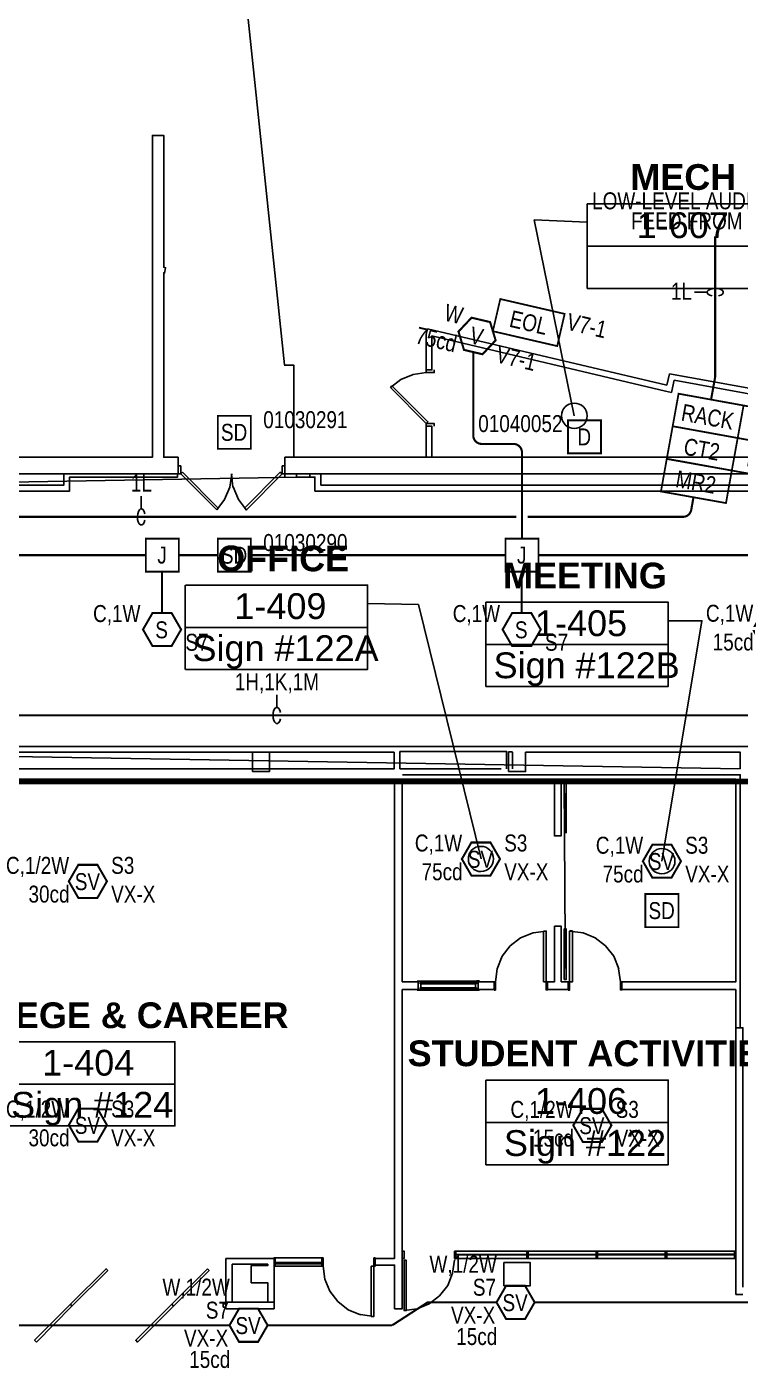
# Model space of a CAD drawing. Header units: inches. Extents: x 8199 to 15931, y 7617 to 15423.
# Drawn here: x 13056 to 13561, y 10414 to 11363 of the extents above; entities that cross this region are included whole.
import ezdxf
from ezdxf.enums import TextEntityAlignment as Align

# ---------------------------------------------------------------- set-up
doc = ezdxf.new("R2010")
doc.units = ezdxf.units.IN
doc.header["$LTSCALE"] = 0.25
doc.header["$MEASUREMENT"] = 0
for name, color, linetype in [('BACKGROUND', 8, 'Continuous'), ('CL-TEXT', 3, 'Continuous'), ('CONDUIT', 6, 'Continuous'), ('EOL', 1, 'Continuous'), ('HEAT DETECTOR', 1, 'Continuous'), ('JUNCTION BOX', 1, 'Continuous'), ('MONITOR MODULE', 1, 'Continuous'), ('RELAY MODULES', 1, 'Continuous'), ('SIGNAL MODULE', 1, 'Continuous'), ('SMOKE DETECTOR', 1, 'Continuous'), ('SPEAKER', 1, 'Continuous'), ('SPEAKER STROBE', 1, 'Continuous'), ('STROBE', 1, 'Continuous'), ('WIRE TAG', 3, 'Continuous')]:
    doc.layers.add(name, color=color, linetype=linetype)
doc.styles.add('Arial', font='arial.ttf', dxfattribs={"width": 0.8})
doc.styles.add('PDF Arial', font='arial.ttf')
doc.styles.add('PDF Arial Bold', font='arialbd.ttf')

# ---------------------------------------------------------------- blocks, each defined once
blk = doc.blocks.new('GC-S7')
at = {"layer": 'SPEAKER', "const_width": 1.46}
blk.add_lwpolyline([(13.83, 0.21), (7.08, 11.9), (-6.42, 11.9), (-13.17, 0.21), (-6.42, -11.49), (7.08, -11.49)], close=True, dxfattribs=at)
at = {"layer": 'SPEAKER', "style": 'Arial', "width": 0.8}
blk.add_text('S', height=12, dxfattribs=at).set_placement((0, 0), align=Align.MIDDLE)
for tag, p in [('C', (-14.98, 11.52)), ('1/2W', (-14.65, -8.82))]:
    blk.add_attdef(tag, text='', height=12, dxfattribs=at).set_placement(p, align=Align.MIDDLE_RIGHT)
blk.add_attdef('Speaker_Circuit', text='', height=12, dxfattribs=at).set_placement((16.8, -8.82), align=Align.MIDDLE_LEFT)
blk = doc.blocks.new('SIGA-HRD')
at = {"layer": 'HEAT DETECTOR', "const_width": 1.3}
blk.add_lwpolyline([(-11.5, -11.68), (-11.5, 11.7), (11.89, 11.7), (11.89, -11.68)], close=True, dxfattribs=at)
at = {"layer": 'HEAT DETECTOR', "style": 'Arial', "width": 0.8}
blk.add_text('D', height=12, dxfattribs=at).set_placement((0, 0), align=Align.MIDDLE)
for tag, p in [('ADDRESS', (20.64, 8.96)), ('ZONE', (20.64, -8.58))]:
    blk.add_attdef(tag, text='', height=12, dxfattribs=at).set_placement(p, align=Align.MIDDLE_LEFT)
blk.add_attdef('SUBSCRIPT', text='', height=12, dxfattribs=at).set_placement((-16.56, -9.02), align=Align.MIDDLE_RIGHT)
blk = doc.blocks.new('G1-VM')
at = {"layer": 'STROBE', "const_width": 1.46}
blk.add_lwpolyline([(13.83, 0.21), (7.08, 11.9), (-6.42, 11.9), (-13.17, 0.21), (-6.42, -11.49), (7.08, -11.49)], close=True, dxfattribs=at)
at = {"layer": 'STROBE', "style": 'Arial', "width": 0.8}
blk.add_text('V', height=12, dxfattribs=at).set_placement((0, 0), align=Align.MIDDLE)
for tag, p in [('W', (-12.95, 11.52)), ('CANDELA', (-12.62, -8.82))]:
    blk.add_attdef(tag, text='', height=12, dxfattribs=at).set_placement(p, align=Align.MIDDLE_RIGHT)
blk.add_attdef('Visual_Circuit', text='', height=12, dxfattribs=at).set_placement((16.8, -8.82), align=Align.MIDDLE_LEFT)
blk = doc.blocks.new('SIGA-RM1')
at = {"layer": 'MONITOR MODULE', "const_width": 1.25}
blk.add_lwpolyline([(-23.19, 12.37), (23.58, 12.37), (23.58, -11.01), (-23.19, -11.01)], close=True, dxfattribs=at)
at = {"layer": 'MONITOR MODULE', "style": 'Arial', "width": 0.8}
blk.add_text('RM1', height=12, dxfattribs=at).set_placement((0, 0), align=Align.MIDDLE)
blk = doc.blocks.new('SIGA-CT2')
at = {"layer": 'MONITOR MODULE', "const_width": 1.25}
blk.add_lwpolyline([(-23.19, 12.37), (23.58, 12.37), (23.58, -11.01), (-23.19, -11.01)], close=True, dxfattribs=at)
at = {"layer": 'MONITOR MODULE', "style": 'Arial', "width": 0.8}
blk.add_text('CT2', height=12, dxfattribs=at).set_placement((0, 0), align=Align.MIDDLE)
blk = doc.blocks.new('SIGA-CC2A')
at = {"layer": 'SIGNAL MODULE', "const_width": 1.25}
blk.add_lwpolyline([(-23.38, 11.69), (23.38, 11.69), (23.38, -11.69), (-23.38, -11.69)], close=True, dxfattribs=at)
at = {"layer": 'SIGNAL MODULE', "style": 'Arial', "width": 0.8}
blk.add_text('CC2A', height=11.4, dxfattribs=at).set_placement((-0.2, -0.68), align=Align.MIDDLE)
blk.add_attdef('ADDRESS', text='', height=12, dxfattribs=at).set_placement((29.3, 9.49), align=Align.MIDDLE_LEFT)
blk = doc.blocks.new('MR201-C')
at = {"layer": 'RELAY MODULES', "const_width": 1.25}
blk.add_lwpolyline([(-23.19, 12.37), (23.58, 12.37), (23.58, -11.01), (-23.19, -11.01)], close=True, dxfattribs=at)
at = {"layer": 'RELAY MODULES', "style": 'Arial', "width": 0.8}
blk.add_text('MR2', height=12, dxfattribs=at).set_placement((0, 0), align=Align.MIDDLE)
blk = doc.blocks.new('WIRE TAG LEFT')
at = {"layer": 'WIRE TAG', "color": 6}
blk.add_line((-5.77, 0), (-14.57, 0), dxfattribs=at)
at = {"layer": 'WIRE TAG', "color": 6, "extrusion": (0, 0, -1)}
blk.add_ellipse((0, 0), major_axis=(5.77, 0), ratio=0.473684, start_param=1.941658, end_param=7.429375, dxfattribs=at)
at = {"layer": 'WIRE TAG', "style": 'Arial', "width": 0.8}
blk.add_attdef('WIRE#', text='', height=12, dxfattribs=at).set_placement((-16.4, 0.73), align=Align.MIDDLE_RIGHT)
blk = doc.blocks.new('WIRE TAG TOP')
at = {"layer": 'WIRE TAG', "color": 6}
blk.add_line((0, 5.77), (0, 14.57), dxfattribs=at)
blk.add_ellipse((0, 0), major_axis=(0, 5.77), ratio=0.473684, start_param=5.083251, end_param=10.570968, dxfattribs=at)
at = {"layer": 'WIRE TAG', "style": 'Arial', "width": 0.8}
blk.add_attdef('WIRE#', text='', height=12, dxfattribs=at).set_placement((0, 23.86), align=Align.MIDDLE_CENTER)
blk = doc.blocks.new('GC-S7VM')
at = {"layer": 'SPEAKER STROBE', "const_width": 1.46}
blk.add_lwpolyline([(13.83, 0.21), (7.08, 11.9), (-6.42, 11.9), (-13.17, 0.21), (-6.42, -11.49), (7.08, -11.49)], close=True, dxfattribs=at)
at = {"layer": 'SPEAKER STROBE', "style": 'Arial', "width": 0.8}
blk.add_text('SV', height=12, dxfattribs=at).set_placement((0, 0), align=Align.MIDDLE)
for tag, p in [('C', (-12.95, 11.52)), ('CANDELA', (-12.62, -8.82)), ('1/2W', (-12.62, -29.16))]:
    blk.add_attdef(tag, text='', height=12, dxfattribs=at).set_placement(p, align=Align.MIDDLE_RIGHT)
for tag, p in [('Speaker_Circuit', (16.8, 11.52)), ('Visual_Circuit', (16.8, -8.82))]:
    blk.add_attdef(tag, text='', height=12, dxfattribs=at).set_placement(p, align=Align.MIDDLE_LEFT)
blk = doc.blocks.new('SIGA-PD')
at = {"layer": 'SMOKE DETECTOR', "const_width": 1.3}
blk.add_lwpolyline([(-11.5, -11.68), (-11.5, 11.7), (11.89, 11.7), (11.89, -11.68)], close=True, dxfattribs=at)
at = {"layer": 'SMOKE DETECTOR', "style": 'Arial', "width": 0.8}
blk.add_text('SD', height=12, dxfattribs=at).set_placement((0, 0), align=Align.MIDDLE)
for tag, p in [('ADDRESS', (20.64, 8.96)), ('ZONE', (20.64, -8.58))]:
    blk.add_attdef(tag, text='', height=12, dxfattribs=at).set_placement(p, align=Align.MIDDLE_LEFT)
blk.add_attdef('SUBSCRIPT', text='', height=12, dxfattribs=at).set_placement((-16.56, -9.02), align=Align.MIDDLE_RIGHT)
blk = doc.blocks.new('JUNCTION BOX')
at = {"const_width": 1.3}
blk.add_lwpolyline([(-11.5, -11.68), (-11.5, 11.7), (11.89, 11.7), (11.89, -11.68)], close=True, dxfattribs=at)
at = {"style": 'Arial', "width": 0.8}
blk.add_text('J', height=12, dxfattribs=at).set_placement((0, 0), align=Align.MIDDLE)
blk.add_attdef('SUBSCRIPT', text='', height=12, dxfattribs=at).set_placement((-16.56, -9.02), align=Align.MIDDLE_RIGHT)
blk = doc.blocks.new('EOLR')
at = {"layer": 'EOL', "const_width": 1.25}
blk.add_lwpolyline([(-23.38, 11.69), (23.38, 11.69), (23.38, -11.69), (-23.38, -11.69)], close=True, dxfattribs=at)
at = {"layer": 'EOL', "style": 'Arial', "width": 0.8}
blk.add_text('EOL', height=12, dxfattribs=at).set_placement((0, 0), align=Align.MIDDLE)
for tag, p in [('CIRCUIT#', (28.56, 10.91)), ('EOL_VALUE', (28.88, -9.43))]:
    blk.add_attdef(tag, text='', height=12, dxfattribs=at).set_placement(p, align=Align.MIDDLE_LEFT)
blk = doc.blocks.new('G4-S7VM')
at = {"layer": 'SPEAKER STROBE', "const_width": 1.46}
blk.add_lwpolyline([(13.83, 0.21), (7.08, 11.9), (-6.42, 11.9), (-13.17, 0.21), (-6.42, -11.49), (7.08, -11.49)], close=True, dxfattribs=at)
at = {"layer": 'SPEAKER STROBE', "style": 'Arial', "width": 0.8}
blk.add_text('SV', height=12, dxfattribs=at).set_placement((0, 0), align=Align.MIDDLE)
for tag, p in [('W', (-12.95, 11.52)), ('CANDELA', (-12.62, -8.82)), ('1/2W', (-12.62, -29.16))]:
    blk.add_attdef(tag, text='', height=12, dxfattribs=at).set_placement(p, align=Align.MIDDLE_RIGHT)
for tag, p in [('Speaker_Circuit', (16.8, 11.52)), ('Visual_Circuit', (16.8, -8.82))]:
    blk.add_attdef(tag, text='', height=12, dxfattribs=at).set_placement(p, align=Align.MIDDLE_LEFT)

msp = doc.modelspace()

# ---------------------------------------------------------------- linework, layer by layer
at = {"lineweight": 0, "const_width": 4}
msp.add_lwpolyline([(12922.58, 10828.67), (14790, 10828.67)], dxfattribs=at)
at = {"layer": 'BACKGROUND', "ltscale": 5.256624}
msp.add_lwpolyline([(14125.53, 11058.15), (14125.53, 12087.18), (14125.53, 11058.15), (13244.93, 11058.13)], dxfattribs=at)
at = {"layer": 'BACKGROUND'}
for points in [[(13238.26, 11123.46), (13191.1, 11572.67)], [(13452.66, 11237.48), (13581.67, 11237.48), (13581.67, 11207.55), (13452.66, 11207.55), (13581.67, 11207.55), (13581.67, 11177.58), (13452.66, 11177.58)], [(13452.68, 11237.53), (13452.68, 11207.58), (13452.68, 11177.63)], [(13443.44, 11087.46), (13415.08, 11226.06)], [(13415.08, 11226.05), (13452.68, 11224.47)], [(13338.59, 11145.11), (13338.59, 11119.93), (13338.59, 11118.02), (13329.35, 11116.74)], [(13338.59, 11145.11), (13338.59, 11145.11)], [(13338.6, 11119.93), (13342.74, 11119.93), (13342.74, 11144.15)], [(13339.58, 11148.94), (13338.62, 11145.12)], [(13509.02, 11109.08), (13339.52, 11148.91)], [(13342.75, 11144.16), (13508.09, 11104.95)], [(13244.91, 11058.12), (13244.91, 11123.43), (13238.22, 11123.43)], [(13313.44, 11107.54), (13320.78, 11113.27)], [(13320.75, 11113.25), (13329.35, 11116.73)], [(13338.63, 11118.04), (13344.35, 11118.04), (13344.35, 11119.95)], [(13510.01, 11113.25), (13509.06, 11109.11)], [(13510.94, 11117.08), (13509.99, 11113.24)], [(13696.69, 11083.61), (13510.95, 11117.07)], [(13313.41, 11107.51), (13338.59, 11082.03), (13338.59, 11080.12), (13338.59, 11058.13)], [(13314.39, 11108.79), (13313.44, 11107.52)], [(13338.61, 11082.05), (13339.89, 11083.33), (13314.4, 11108.81)], [(13508.1, 11104.97), (13512.24, 11104.02)], [(13512.26, 11104.03), (13514.16, 11112.62)], [(13514.11, 11112.61), (13617.35, 11093.8), (13617.35, 11058.14)], [(13342.74, 11058.15), (13342.74, 11080.12), (13338.6, 11080.12)], [(13338.63, 11082.04), (13344.35, 11082.04), (13344.35, 11080.13)], [(13238.57, 11058.13), (13238.57, 11046.36), (13236.67, 11046.36)], [(12726.92, 11046.35), (12726.92, 11044.12), (12753.04, 11044.12), (12753.04, 11034.24), (12757.18, 11034.24), (13082.14, 11034.24), (13086.28, 11034.24), (13086.28, 11044.12), (13162.74, 11044.12), (13162.74, 11046.35), (13086.28, 11046.35), (13082.14, 11046.35), (13082.14, 11038.38), (12757.18, 11038.38), (12757.18, 11046.35), (12753.04, 11046.35), (12726.92, 11046.35), (12725.01, 11046.35), (12725.01, 11052.08), (12726.92, 11052.08)], [(13163.06, 11046.35), (13164.97, 11046.35), (13164.97, 11052.08), (13163.06, 11052.08)], [(13164.97, 11046.35), (13166.25, 11047.62)], [(13166.26, 11047.64), (13191.42, 11022.13), (13190.46, 11020.88)], [(13235.36, 11047.6), (13210.17, 11022.13)], [(13211.5, 11020.85), (13236.65, 11046.36), (13236.65, 11052.07)], [(13236.65, 11046.36), (13235.36, 11047.62)], [(13236.67, 11052.1), (13238.57, 11052.1)], [(13190.44, 11020.85), (13164.96, 11046.33)], [(13195.87, 11028.18), (13199.68, 11037.08)], [(13199.7, 11037.11), (13200.98, 11046.36)], [(13201.91, 11037.09), (13200.95, 11046.32)], [(13205.76, 11028.18), (13201.94, 11037.12)], [(13246.83, 11046.32), (13246.83, 11044.09), (13246.83, 11046.32), (13238.56, 11046.32)], [(13238.57, 11046.36), (13238.57, 11044.13)], [(13256.39, 11044.11), (13256.39, 11046.34), (13256.39, 11044.11), (13246.84, 11044.11)], [(13246.84, 11046.34), (13256.39, 11046.34)], [(13256.42, 11044.13), (13259.92, 11044.13), (13259.92, 11034.25)], [(13647.31, 11046.35), (13647.31, 11044.13), (13647.31, 11038.39), (13264.05, 11038.39)], [(13264.07, 11038.38), (13264.07, 11046.36)], [(13190.48, 11020.86), (13195.89, 11028.19)], [(13210.18, 11022.13), (13211.47, 11020.84), (13205.72, 11028.16)], [(13259.92, 11034.27), (13264.07, 11034.27)], [(13264.05, 11034.25), (13647.31, 11034.25)], [(13168.16, 10967.66), (13168.16, 10937.71), (13168.16, 10908.08)], [(13168.19, 10967.68), (13297.2, 10967.68), (13297.2, 10937.73), (13168.19, 10937.73), (13297.2, 10937.73), (13297.2, 10908.11), (13168.19, 10908.11)], [(13333.19, 10953.95), (13297.2, 10954.61)], [(13377.49, 10773.97), (13333.21, 10953.97)], [(13380.96, 10955.54), (13380.96, 10925.58), (13380.96, 10895.96)], [(13380.99, 10955.56), (13510.01, 10955.56), (13510.01, 10925.6), (13380.99, 10925.6), (13510.01, 10925.6), (13510.01, 10895.99), (13380.99, 10895.99)], [(13505.55, 10772.35), (13533.9, 10942.48), (13510.01, 10942.48)], [(13719.28, 10857.09), (13719.28, 10853.59), (13560.94, 10853.59)], [(13316, 10853.61), (12865.19, 10853.61)], [(13316, 10849.48), (13316, 10837.7), (12865.19, 10837.7)], [(13215.62, 10849.45), (13215.62, 10835.76)], [(13215.62, 10835.76), (13227.72, 10835.76), (13227.72, 10849.44)], [(13320.1, 10853.59), (13315.98, 10853.59)], [(13395.61, 10853.6), (13320.09, 10853.6)], [(13320.09, 10850.08), (13395.61, 10850.08), (13395.61, 10837.65)], [(13320.1, 10837.67), (13320.1, 10850.08)], [(13399.76, 10853.6), (13395.61, 10853.6)], [(13399.76, 10849.78), (13396.9, 10849.78)], [(13396.91, 10849.79), (13396.91, 10835.77)], [(13396.92, 10835.77), (13409.01, 10835.77), (13409.01, 10849.46)], [(13560.95, 10853.61), (13399.75, 10853.61)], [(13399.76, 10837.67), (13399.76, 10849.44)], [(13409, 10849.46), (13560.95, 10849.46), (13560.95, 10837.65)], [(13322.02, 10837.68), (13320.12, 10837.68)], [(13391.82, 10837.7), (13322.06, 10837.7)], [(13316.31, 10830.34), (13316.31, 10491.38), (13302.63, 10491.38)], [(13321.71, 10686.99), (13321.71, 10830.33)], [(13557.77, 10654.48), (13560.95, 10654.48), (13560.95, 10830.32), (13560.95, 10833.51), (13322, 10833.51)], [(13322.06, 10833.55), (13391.82, 10833.55)], [(13391.78, 10833.51), (13560.95, 10833.51), (13560.95, 10660.21)], [(13429.41, 10790.21), (13434.19, 10790.21), (13434.19, 10830.37)], [(13429.41, 10830.35), (13429.41, 10790.2)], [(13557.78, 10830.36), (13557.78, 10686.98), (13477.2, 10686.98)], [(13436.4, 10828.1), (13437.67, 10828.1), (13437.67, 10792.11)], [(13437.05, 10820.14), (13437.05, 10820.14)], [(13437.05, 10800.09), (13437.05, 10800.09)], [(13429.41, 10726.51), (13429.41, 10687), (13424.63, 10687)], [(13434.19, 10686.99), (13434.19, 10726.5), (13429.41, 10726.5)], [(13436.4, 10688.57), (13437.67, 10688.57), (13437.67, 10724.58), (13436.4, 10724.58)], [(13436.43, 10724.57), (13436.43, 10688.59)], [(13405.53, 10718.24), (13398.2, 10712.48)], [(13414.41, 10721.69), (13405.47, 10718.19)], [(13423.65, 10722.97), (13414.4, 10721.7)], [(13421.73, 10686.99), (13421.73, 10722.98)], [(13421.75, 10722.97), (13423.65, 10722.97), (13423.65, 10686.97), (13421.75, 10686.97)], [(13437.05, 10716.62), (13437.05, 10716.62)], [(13437.05, 10696.54), (13437.05, 10716.62)], [(13440.22, 10722.97), (13440.22, 10686.98), (13440.22, 10681.24), (13439.24, 10681.24)], [(13440.21, 10722.98), (13449.77, 10721.71)], [(13440.23, 10686.98), (13442.14, 10686.98), (13442.14, 10722.99), (13440.23, 10722.99)], [(13449.79, 10721.72), (13458.39, 10718.19)], [(13458.38, 10718.2), (13465.71, 10712.47)], [(13392.44, 10705.14), (13388.92, 10696.21)], [(13398.15, 10712.45), (13392.4, 10705.14)], [(13465.7, 10712.45), (13471.43, 10705.13)], [(13471.45, 10705.14), (13474.96, 10696.22)], [(13388.96, 10696.25), (13387.7, 10686.99)], [(13437.05, 10696.54), (13437.05, 10696.54)], [(13474.92, 10696.21), (13476.2, 10686.97), (13476.2, 10681.23)], [(13321.71, 10681.57), (13332.88, 10681.57), (13332.88, 10686.99), (13321.71, 10686.99)], [(13332.2, 10687.61), (13332.2, 10686.96)], [(13334.44, 10686.32), (13334.44, 10685.69), (13334.44, 10687.6), (13332.2, 10687.6)], [(13332.25, 10686.99), (13332.88, 10686.99), (13332.88, 10681.57), (13332.25, 10681.57)], [(13334.45, 10687.6), (13374.27, 10687.6), (13374.27, 10685.71), (13373.64, 10685.71)], [(13334.45, 10686.97), (13374.27, 10686.97)], [(13334.45, 10685.71), (13374.27, 10685.71), (13374.27, 10686.34), (13334.45, 10686.34)], [(13375.56, 10686.97), (13376.19, 10686.97), (13376.19, 10687.63), (13374.27, 10687.63)], [(13375.58, 10681.59), (13386.73, 10681.59), (13386.73, 10687), (13375.58, 10687)], [(13386.7, 10681.24), (13387.66, 10681.24), (13387.66, 10686.98), (13386.7, 10686.98)], [(13386.73, 10687), (13386.73, 10681.26)], [(13423.65, 10686.97), (13423.65, 10681.24)], [(13423.67, 10681.26), (13424.64, 10681.26), (13424.64, 10687), (13424.64, 10681.58)], [(13424.64, 10687), (13423.67, 10687)], [(13424.61, 10681.57), (13439.28, 10681.57), (13439.28, 10686.99), (13434.19, 10686.99)], [(13439.24, 10686.98), (13440.22, 10686.98)], [(13439.28, 10681.25), (13439.28, 10686.99)], [(13476.25, 10681.25), (13477.19, 10681.25), (13477.19, 10686.99), (13477.19, 10681.57)], [(13476.25, 10686.99), (13477.19, 10686.99)], [(13316.31, 10455.69), (13321.71, 10455.69), (13321.71, 10681.58)], [(13332.2, 10681.23), (13334.44, 10681.23), (13334.44, 10682.83), (13334.44, 10681.23)], [(13332.2, 10681.54), (13332.2, 10681.24)], [(13373.64, 10682.83), (13374.27, 10682.83), (13374.27, 10681.24), (13334.45, 10681.24)], [(13334.45, 10682.83), (13374.27, 10682.83), (13374.27, 10681.24)], [(13374.27, 10681.57), (13334.45, 10681.57)], [(13334.47, 10682.86), (13334.8, 10682.86), (13334.8, 10685.72), (13334.47, 10685.72)], [(13373.64, 10682.84), (13373.64, 10685.72), (13373.64, 10682.84), (13334.76, 10682.84)], [(13373.64, 10685.72), (13334.76, 10685.72)], [(13334.8, 10682.86), (13334.8, 10685.72)], [(13374.27, 10681.24), (13376.19, 10681.24), (13376.19, 10681.57), (13375.56, 10681.57)], [(13477.2, 10681.57), (13557.78, 10681.57), (13557.78, 10654.49), (13557.78, 10465.88)], [(13562.87, 10470.98), (13562.87, 10654.48), (13557.77, 10654.48)], [(13380.96, 10617.53), (13380.96, 10587.58), (13380.96, 10557.64)], [(13380.99, 10617.54), (13510.01, 10617.54), (13510.01, 10587.59), (13380.99, 10587.59), (13510.01, 10587.59), (13510.01, 10557.64), (13380.99, 10557.64)], [(13321.71, 10496.47), (13321.71, 10491.37)], [(13321.73, 10491.39), (13323.01, 10491.39), (13323.01, 10496.48), (13321.73, 10496.48)], [(13358.66, 10491.37), (13359.62, 10491.37), (13359.62, 10496.47), (13358.66, 10496.47)], [(13358.69, 10496.48), (13358.69, 10491.38)], [(13359.61, 10496.46), (13409.94, 10496.46), (13409.94, 10491.36), (13359.61, 10491.36)], [(13409.94, 10496.46), (13409.94, 10491.36)], [(13409.96, 10491.38), (13410.93, 10491.38), (13410.93, 10496.48), (13410.93, 10491.38)], [(13410.93, 10496.48), (13409.96, 10496.48)], [(13410.91, 10496.47), (13459.01, 10496.47), (13459.01, 10491.37), (13410.91, 10491.37)], [(13459.01, 10496.47), (13459.01, 10491.37)], [(13459.06, 10491.39), (13460, 10491.39), (13460, 10496.48), (13460, 10491.39)], [(13460, 10496.48), (13459.06, 10496.48)], [(13459.99, 10496.48), (13507.78, 10496.48), (13507.78, 10491.38), (13459.99, 10491.38)], [(13507.73, 10491.36), (13509.02, 10491.36), (13509.02, 10496.46), (13509.02, 10491.36)], [(13509.02, 10496.46), (13507.73, 10496.46)], [(13507.78, 10496.48), (13507.78, 10491.38)], [(13556.85, 10496.48), (13509.05, 10496.48)], [(13556.83, 10491.37), (13557.78, 10491.37), (13557.78, 10496.47), (13556.83, 10496.47)], [(13196.82, 10491.37), (13196.82, 10487.23), (13196.82, 10460.47), (13196.82, 10455.69)], [(13226.48, 10491.38), (13196.83, 10491.38)], [(13196.84, 10460.47), (13201.29, 10460.47), (13201.29, 10487.23)], [(13201.31, 10487.24), (13226.48, 10487.24), (13226.48, 10486.29), (13214.69, 10486.29)], [(13226.5, 10460.48), (13230.94, 10460.48), (13230.94, 10491.39), (13226.5, 10491.39)], [(13230.91, 10491.69), (13231.88, 10491.69), (13231.88, 10485.96), (13230.91, 10485.96)], [(13230.94, 10485.97), (13230.94, 10491.71)], [(13231.88, 10485.96), (13264.7, 10485.96), (13264.7, 10491.7), (13231.88, 10491.7)], [(13231.88, 10487.55), (13231.88, 10488.51)], [(13231.88, 10488.51), (13264.7, 10488.51), (13264.7, 10487.56), (13231.88, 10487.56)], [(13264.69, 10491.68), (13265.63, 10491.68), (13265.63, 10485.95), (13264.69, 10485.95)], [(13301.66, 10491.69), (13302.6, 10491.69), (13302.6, 10485.96), (13301.66, 10485.96)], [(13301.67, 10485.97), (13301.67, 10491.71)], [(13302.6, 10491.37), (13302.6, 10486.6)], [(13302.63, 10486.6), (13316.31, 10486.6), (13316.31, 10455.7)], [(13322.96, 10490.09), (13324.57, 10490.09), (13324.57, 10454.41), (13322.96, 10454.41)], [(13323.01, 10454.43), (13323.01, 10490.11)], [(13357.4, 10480.87), (13358.69, 10490.11)], [(13409.94, 10494.23), (13359.61, 10494.23), (13409.94, 10494.23), (13409.94, 10493.91), (13359.61, 10493.91)], [(13359.62, 10494.24), (13359.62, 10493.92)], [(13409.94, 10488.49), (13393.68, 10488.49)], [(13393.74, 10488.52), (13393.74, 10486.29), (13393.74, 10471.95)], [(13409.94, 10471.93), (13412.17, 10471.93), (13412.17, 10488.5), (13409.94, 10488.5)], [(13459.01, 10494.23), (13410.91, 10494.23), (13459.01, 10494.23), (13459.01, 10493.91), (13410.91, 10493.91)], [(13410.93, 10494.24), (13410.93, 10493.93)], [(13507.78, 10494.24), (13459.99, 10494.24), (13507.78, 10494.24), (13507.78, 10493.93), (13459.99, 10493.93)], [(13460, 10494.25), (13460, 10493.93)], [(13509.02, 10494.23), (13509.02, 10493.91)], [(13556.85, 10494.25), (13509.05, 10494.25), (13556.85, 10494.25), (13556.85, 10493.93), (13509.05, 10493.93)], [(13556.85, 10491.38), (13509.05, 10491.38)], [(13158.63, 10458.89), (13183.79, 10484.06)], [(13183.76, 10484.04), (13185.04, 10482.77), (13159.87, 10457.6)], [(13214.69, 10486.29), (13214.69, 10474.18)], [(13266.93, 10476.72), (13265.66, 10485.96)], [(13299.74, 10450.29), (13301.67, 10450.29), (13301.67, 10485.97), (13299.74, 10485.97)], [(13299.75, 10485.96), (13299.75, 10450.28)], [(13353.89, 10472.25), (13357.39, 10480.86)], [(13214.69, 10474.18), (13226.48, 10474.18), (13226.48, 10460.48)], [(13270.41, 10468.11), (13266.9, 10476.71)], [(13276.17, 10460.8), (13270.45, 10468.13)], [(13348.17, 10464.94), (13353.91, 10472.27)], [(13393.69, 10471.92), (13395.92, 10471.92)], [(13395.92, 10471.93), (13409.94, 10471.93)], [(13158.6, 10458.88), (13133.11, 10433.39), (13134.39, 10432.12), (13159.87, 10457.6), (13158.6, 10458.88), (13159.87, 10457.6)], [(13194.9, 10456.96), (13196.82, 10456.96), (13196.82, 10459.19), (13194.9, 10459.19)], [(13194.9, 10459.19), (13194.9, 10456.96)], [(13196.86, 10455.7), (13230.94, 10455.7), (13230.94, 10460.48), (13196.86, 10460.48)], [(13283.49, 10455.06), (13276.17, 10460.79)], [(13332.21, 10455.69), (13340.82, 10459.19)], [(13340.83, 10459.19), (13348.15, 10464.92)], [(13557.77, 10465.88), (13562.87, 10465.88)], [(13292.06, 10451.53), (13283.46, 10455.04)], [(13301.67, 10450.29), (13292.1, 10451.57)], [(13322.98, 10454.4), (13332.2, 10455.68)]]:
    msp.add_lwpolyline(points, dxfattribs=at)
for points in [[(12726.92, 11046.35), (12781.4, 11046.35), (12789.36, 11046.35), (13144.9, 11046.35), (13152.87, 11046.35), (13163.06, 11046.35), (13163.06, 11058.13), (13152.87, 11058.13), (13152.87, 11188.75), (13153.5, 11188.43), (13154.14, 11192.26), (13152.87, 11192.58), (13152.87, 11285.92), (13144.9, 11285.92), (13144.9, 11058.13), (12789.36, 11058.13), (12789.36, 11140.01), (12781.4, 11140.01), (12781.4, 11058.13), (12726.92, 11058.13)], [(13437.05, 10800.09), (13437.05, 10820.14)], [(13375.56, 10686.98), (13375.56, 10681.58)], [(13031.8, 10614.67), (13031.8, 10644.61), (13160.83, 10644.61), (13160.83, 10614.67)], [(13031.8, 10585.04), (13031.8, 10614.67), (13160.83, 10614.67), (13160.83, 10585.04)], [(13556.85, 10491.38), (13556.85, 10496.48)], [(13113.36, 10482.77), (13087.87, 10457.6), (13086.92, 10458.88), (13112.09, 10484.05)], [(13062.71, 10432.12), (13087.87, 10457.6), (13086.92, 10458.88), (13061.43, 10433.39)]]:
    msp.add_lwpolyline(points, close=True, dxfattribs=at)
for points in [[(13434.51, 11087.45, 0.415305), (13443.45, 11078.55, -0.415305)], [(13496.62, 10772.37, 0.414982), (13505.55, 10763.44, -0.414982)]]:
    msp.add_lwpolyline(points, format="xyb", close=True, dxfattribs=at)
at = {"layer": 'BACKGROUND', "ltscale": 2.711691}
msp.add_lwpolyline([(14177.45, 11058.15), (13238.55, 11058.13)], dxfattribs=at)
at = {"layer": 'BACKGROUND', "ltscale": 1.255}
msp.add_lwpolyline([(12677.86, 11034.24), (13246.83, 11044.09)], dxfattribs=at)
at = {"layer": 'BACKGROUND', "ltscale": 2.381728}
msp.add_lwpolyline([(13238.55, 11046.34), (14177.45, 11046.36)], dxfattribs=at)
at = {"layer": 'BACKGROUND', "ltscale": 0.843297}
msp.add_lwpolyline([(13560.95, 10837.65), (12865.18, 10849.46), (13316, 10849.48)], dxfattribs=at)
at = {"layer": 'BACKGROUND', "ltscale": 2.185041}
msp.add_lwpolyline([(12898.64, 10830.34), (13557.78, 10830.36)], dxfattribs=at)
at = {"layer": 'BACKGROUND', "ltscale": 0.188433}
msp.add_lwpolyline([(13437.05, 10716.62), (13436.43, 10828.15)], dxfattribs=at)
at = {"layer": 'BACKGROUND'}
for centre, start, end in [((13377.46, 10773.96), 359.87459, 90.12541), ((13377.42, 10773.92), 179.87459, 270.12541)]:
    msp.add_arc(centre, 8.9, start, end, dxfattribs=at)
for points in [[(13434.51, 11087.45), (13434.51, 11092.56), (13438.34, 11096.38), (13443.45, 11096.38)], [(13434.51, 11087.45), (13434.51, 11092.56), (13438.34, 11096.38), (13443.45, 11096.38)], [(13443.45, 11096.38), (13448.55, 11096.38), (13452.68, 11092.56), (13452.68, 11087.45)], [(13443.45, 11096.38), (13448.55, 11096.38), (13452.68, 11092.56), (13452.68, 11087.45)], [(13452.68, 11087.45), (13452.68, 11082.68), (13448.55, 11078.55), (13443.45, 11078.55)], [(13452.68, 11087.45), (13452.68, 11082.68), (13448.55, 11078.55), (13443.45, 11078.55)], [(13368.52, 10773.94), (13368.52, 10779.05), (13372.34, 10782.86), (13377.44, 10782.86)], [(13368.52, 10773.94), (13368.52, 10779.05), (13372.34, 10782.86), (13377.44, 10782.86)], [(13496.62, 10772.37), (13496.62, 10777.46), (13500.46, 10781.3), (13505.55, 10781.3)], [(13496.62, 10772.37), (13496.62, 10777.46), (13500.46, 10781.3), (13505.55, 10781.3)], [(13505.55, 10781.3), (13510.64, 10781.3), (13514.79, 10777.46), (13514.79, 10772.37)], [(13505.55, 10781.3), (13510.64, 10781.3), (13514.79, 10777.46), (13514.79, 10772.37)], [(13386.37, 10773.94), (13386.37, 10769.16), (13382.22, 10765.02), (13377.44, 10765.02)], [(13386.37, 10773.94), (13386.37, 10769.16), (13382.22, 10765.02), (13377.44, 10765.02)], [(13514.79, 10772.37), (13514.79, 10767.58), (13510.64, 10763.44), (13505.55, 10763.44)], [(13514.79, 10772.37), (13514.79, 10767.58), (13510.64, 10763.44), (13505.55, 10763.44)]]:
    msp.add_open_spline(points, degree=3, dxfattribs=at)
at = {"layer": 'CONDUIT', "lineweight": 0, "const_width": 1.5}
for points in [[(13540.34, 11098.95), (13543.17, 11114.6, 0.044789), (13543.27, 11115.67), (13543.27, 11214.37)], [(14797.74, 10662.2), (14797.74, 10869.5, 0.414214), (14791.74, 10875.5), (10668.01, 10875.5, -0.414214), (10662.01, 10881.5), (10662.01, 11165.11)], [(13406.47, 11000.59), (13406.47, 11061.59, 0.414214), (13400.47, 11067.59), (13378, 11067.59, -0.414214), (13372, 11073.59), (13372, 11132.58)], [(13527.89, 11029.86), (13526.31, 11020.95, -0.363427), (13520.4, 11016), (13410.47, 11016)], [(12907.35, 10947.96), (12907.35, 10982.89, -0.414214), (12913.35, 10988.89), (13140.19, 10988.89)]]:
    msp.add_lwpolyline(points, format="xyb", dxfattribs=at)
for points in [[(13402.47, 11016), (12529.36, 11016)], [(13191.18, 10988.89), (13163.58, 10988.89)], [(13214.57, 10988.89), (13394.78, 10988.89)], [(13418.16, 10988.89), (13572.01, 10988.89)], [(13151.69, 10947.96), (13151.69, 10977.21)], [(13406.28, 10947.96), (13406.28, 10977.21)], [(13388.46, 10460.24), (13339.65, 10460.24), (13314.58, 10444.01)], [(13415.46, 10460.24), (13590.61, 10460.24)], [(12889.2, 10444), (13199.43, 10444.01)], [(13226.43, 10444.01), (13314.58, 10444.01)]]:
    msp.add_lwpolyline(points, dxfattribs=at)
at = {"layer": 'MONITOR MODULE', "const_width": 1.25}
msp.add_lwpolyline([(13517.33, 11103.12), (13563.35, 11094.79), (13559.18, 11071.78), (13513.16, 11080.11)], close=True, dxfattribs=at)

# ---------------------------------------------------------------- block references
at = {"layer": 'CONDUIT', "lineweight": 0, "rotation": 349.7419309421088}
msp.add_blockref('SIGA-CC2A', (13584.27, 11079.12), dxfattribs=at)
at = {"layer": 'EOL'}
ref = msp.add_blockref('EOLR', (13411.28, 11153.47), dxfattribs=dict(at, rotation=347))
ref.add_attrib('EOL_VALUE', 'V7-1', dxfattribs={"height": 12, "rotation": 347, "style": 'Arial', "width": 0.8}).set_placement((13438.59, 11154.46), align=Align.MIDDLE_LEFT)
at = {"layer": 'HEAT DETECTOR'}
ref = msp.add_blockref('SIGA-HRD', (13450.56, 11072.58), dxfattribs=at)
ref.add_attrib('ADDRESS', '01040052', dxfattribs={"height": 12, "style": 'Arial', "width": 0.8}).set_placement((13375.5, 11082), align=Align.MIDDLE_LEFT)
at = {"layer": 'JUNCTION BOX'}
for p in [(13151.69, 10988.89), (13406.28, 10988.89)]:
    msp.add_blockref('JUNCTION BOX', p, dxfattribs=at)
at = {"layer": 'MONITOR MODULE', "rotation": 349.7419309421088}
for name, p in [('SIGA-CT2', (13533.78, 11063.8)), ('SIGA-RM1', (13579.8, 11055.48))]:
    msp.add_blockref(name, p, dxfattribs=at)
at = {"layer": 'RELAY MODULES', "rotation": 349.8900684000517}
msp.add_blockref('MR201-C', (13529.63, 11040.73), dxfattribs=at)
at = {"layer": 'SMOKE DETECTOR'}
for p, values in [((13202.68, 11075.79), {'ADDRESS': '01030291'}), ((13202.68, 10988.88), {'ADDRESS': '01030290'})]:
    msp.add_blockref('SIGA-PD', p, dxfattribs=at).add_auto_attribs(values)
msp.add_blockref('SIGA-PD', (13505.35, 10737.42), dxfattribs=at)
at = {"layer": 'SPEAKER'}
for p in [(13151.36, 10936.07), (13405.95, 10936.07)]:
    msp.add_blockref('GC-S7', p, dxfattribs=at).add_auto_attribs({'C': 'C,1W', 'Speaker_Circuit': 'S7'})
at = {"layer": 'SPEAKER STROBE'}
for p, values in [((13583.18, 10936.27), {'C': 'C,1W', 'Speaker_Circuit': 'S7', 'Visual_Circuit': 'V7-4-1', 'CANDELA': '15cd'}), ((13377.1, 10773.72), {'C': 'C,1W', 'Speaker_Circuit': 'S3', 'Visual_Circuit': 'VX-X', 'CANDELA': '75cd'}), ((13505.22, 10772.15), {'C': 'C,1W', 'Speaker_Circuit': 'S3', 'Visual_Circuit': 'VX-X', 'CANDELA': '75cd'}), ((13098.85, 10757.91), {'C': 'C,1/2W', 'Speaker_Circuit': 'S3', 'Visual_Circuit': 'VX-X', 'CANDELA': '30cd'}), ((13098.85, 10585.48), {'C': 'C,1/2W', 'Speaker_Circuit': 'S3', 'Visual_Circuit': 'VX-X', 'CANDELA': '30cd'}), ((13455.98, 10585.27), {'C': 'C,1/2W', 'Speaker_Circuit': 'S3', 'Visual_Circuit': 'VX-X', 'CANDELA': '15cd'})]:
    msp.add_blockref('GC-S7VM', p, dxfattribs=at).add_auto_attribs(values)
ref = msp.add_blockref('G4-S7VM', (13401.63, 10460.03), dxfattribs=at)
ref.add_attrib('W', 'W,1/2W', dxfattribs={"height": 12, "style": 'Arial', "width": 0.8}).set_placement((13388.69, 10487.25), align=Align.MIDDLE_RIGHT)
ref.add_attrib('Speaker_Circuit', 'S7', dxfattribs={"height": 12, "style": 'Arial', "width": 0.8}).set_placement((13371.69, 10470.95), align=Align.MIDDLE_LEFT)
ref.add_attrib('Visual_Circuit', 'VX-X', dxfattribs={"height": 12, "style": 'Arial', "width": 0.8}).set_placement((13356.25, 10451.22), align=Align.MIDDLE_LEFT)
ref.add_attrib('CANDELA', '15cd', dxfattribs={"height": 12, "style": 'Arial', "width": 0.8}).set_placement((13389.01, 10436.08), align=Align.MIDDLE_RIGHT)
ref = msp.add_blockref('G4-S7VM', (13212.6, 10443.81), dxfattribs=at)
ref.add_attrib('W', 'W,1/2W', dxfattribs={"height": 12, "style": 'Arial', "width": 0.8}).set_placement((13199.66, 10471.03), align=Align.MIDDLE_RIGHT)
ref.add_attrib('Speaker_Circuit', 'S7', dxfattribs={"height": 12, "style": 'Arial', "width": 0.8}).set_placement((13182.66, 10454.73), align=Align.MIDDLE_LEFT)
ref.add_attrib('Visual_Circuit', 'VX-X', dxfattribs={"height": 12, "style": 'Arial', "width": 0.8}).set_placement((13167.22, 10435), align=Align.MIDDLE_LEFT)
ref.add_attrib('CANDELA', '15cd', dxfattribs={"height": 12, "style": 'Arial', "width": 0.8}).set_placement((13199.98, 10419.86), align=Align.MIDDLE_RIGHT)
at = {"layer": 'STROBE', "rotation": 346.7659533524991}
msp.add_blockref('G1-VM', (13374.31, 11143.84), dxfattribs=at).add_auto_attribs({'W': 'W', 'Visual_Circuit': 'V7-1', 'CANDELA': '75cd'})
at = {"layer": 'WIRE TAG'}
for name, p, values in [('WIRE TAG LEFT', (13543.27, 11174.87), {'WIRE#': '1L'}), ('WIRE TAG TOP', (13137, 11016), {'WIRE#': '1L'}), ('WIRE TAG TOP', (13233, 10875.5), {'WIRE#': '1H,1K,1M'})]:
    msp.add_blockref(name, p, dxfattribs=at).add_auto_attribs(values)

# ---------------------------------------------------------------- texts
at = {"layer": 'BACKGROUND', "attachment_point": 7}
for s, insert, char_height, style in [('MECH', (13483.23, 11247.06), 18.216, 'PDF Arial Bold'), ('1-607', (13487.7, 11212.97), 18.245, 'PDF Arial'), ('OFFICE', (13190.77, 10977.22), 18.216, 'PDF Arial Bold'), ('MEETING', (13393.08, 10965.11), 18.216, 'PDF Arial Bold'), ('1-409', (13202.88, 10943.45), 18.245, 'PDF Arial'), ('1-405', (13415.7, 10931.34), 18.245, 'PDF Arial'), ('Sign #122A', (13173.25, 10908.45), 18.245, 'PDF Arial'), ('Sign #122B', (13386.39, 10896.34), 18.245, 'PDF Arial'), ('COLLEGE & CAREER', (12978.28, 10654.01), 18.2163, 'PDF Arial Bold'), ('1-404', (13066.85, 10620.41), 18.245, 'PDF Arial'), ('STUDENT ACTIVITIES', (13325.54, 10627.08), 18.2163, 'PDF Arial Bold'), ('Sign #124', (13044.86, 10585.41), 18.245, 'PDF Arial'), ('1-406', (13415.7, 10593.33), 18.245, 'PDF Arial'), ('Sign #122', (13393.71, 10558.33), 18.245, 'PDF Arial')]:
    msp.add_mtext(s, dxfattribs=dict(at, insert=insert, char_height=char_height, style=style))
at = {"layer": 'CL-TEXT', "style": 'Arial', "width": 0.8}
for s, p in [('LOW-LEVEL AUDIO RISER', (13539.98, 11239.59)), ('FEED FROM FACP', (13542.9, 11225.39))]:
    msp.add_text(s, height=12, dxfattribs=at).set_placement(p, align=Align.MIDDLE_CENTER)
at = {"layer": 'MONITOR MODULE', "style": 'Arial', "width": 0.8}
msp.add_text('RACK', height=12, rotation=349.74193, dxfattribs=at).set_placement((13537.94, 11086.81), align=Align.MIDDLE)

doc.saveas('drawing.dxf')
